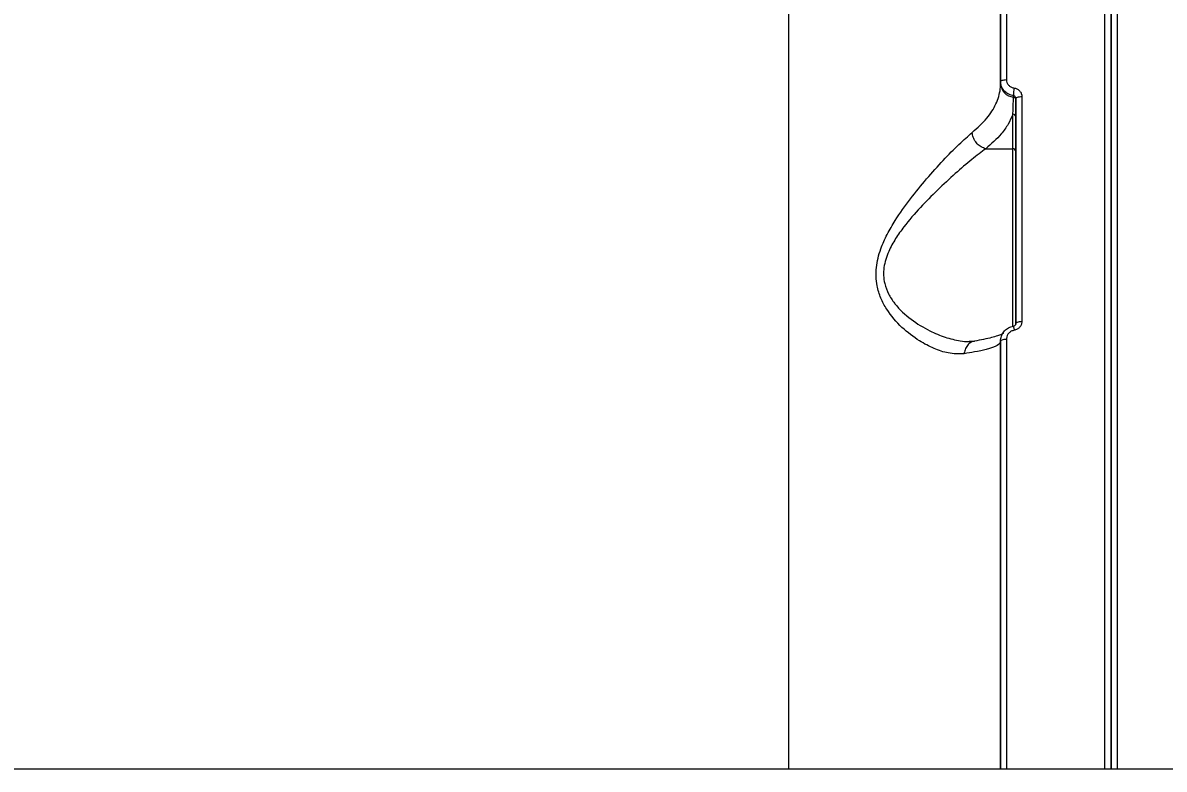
# Model space of a CAD drawing. Header units: millimetres. Extents: x -10881 to 8954, y -8695 to 5624.
# Drawn here: x -4691.9 to -4505.8, y 1703.8 to 1825.5 of the extents above; entities that cross this region are included whole.
import ezdxf

# ---------------------------------------------------------------- set-up
doc = ezdxf.new("R2010")
doc.units = ezdxf.units.MM
for name, color, linetype in [('DIKOM_ОБЪЕКТ', 7, 'Continuous'), ('DIKOM_РАЗМЕР_ЗОНА', 7, 'Continuous'), ('DIKOM_РАЗМЕР_ОБЪЕКТА', 7, 'Continuous')]:
    doc.layers.add(name, color=color, linetype=linetype)
doc.styles.add('style1', font='arial.ttf', dxfattribs={"width": 0.8})
doc.dimstyles.new('1-50', dxfattribs={"dimtxt": 300, "dimasz": 200, "dimexe": 100, "dimexo": 0, "dimgap": 100, "dimtad": 1, "dimtxsty": 'style1', "dimcen": 200, "dimclrd": 7, "dimclre": 7, "dimclrt": 7, "dimadec": 1, "dimazin": 2, "dimtfac": 1, "dimtmove": 0, "dimatfit": 2, "dimfxl": 0, "dimlwd": 25, "dimlwe": 18, "dimarcsym": 0})

# ---------------------------------------------------------------- blocks, each defined once
blk = doc.blocks.new('*D9')
at = {"layer": 'Defpoints', "color": 0, "transparency": 16777216}
for p in [(-9533.99, 4149), (-6877.05, 4149), (-2715.65, -5051.15)]:
    blk.add_point(p, dxfattribs=at)
at = {"layer": 'DIKOM_РАЗМЕР_ОБЪЕКТА', "color": 7, "lineweight": 18, "transparency": 16777216}
for p, q in [((-6877.05, 4149), (-9633.99, 4149)), ((-2715.65, -5051.15), (-9633.99, -5051.15))]:
    blk.add_line(p, q, dxfattribs=at)
at = {"layer": 'DIKOM_РАЗМЕР_ОБЪЕКТА', "color": 7, "lineweight": 25, "transparency": 16777216}
blk.add_line((-9533.99, -4851.15), (-9533.99, 3949), dxfattribs=at)
at = {"layer": 'DIKOM_РАЗМЕР_ОБЪЕКТА', "color": 7, "transparency": 16777216}
for points in [[(-9567.32, 3949), (-9500.66, 3949), (-9533.99, 4149)], [(-9567.32, -4851.15), (-9500.66, -4851.15), (-9533.99, -5051.15)]]:
    blk.add_solid(points, dxfattribs=at)
at = {"layer": 'DIKOM_РАЗМЕР_ОБЪЕКТА', "color": 7, "transparency": 16777216, "insert": (-9787.16, -451.07), "char_height": 300, "attachment_point": 5, "rotation": 90, "style": 'style1'}
blk.add_mtext('9200', dxfattribs=at)
blk = doc.blocks.new('*D10')
at = {"layer": 'Defpoints', "color": 0, "transparency": 16777216}
for p in [(-7152.73, 2730.8), (7385.22, 911.28), (7385.22, -7693.77)]:
    blk.add_point(p, dxfattribs=at)
at = {"layer": 'DIKOM_РАЗМЕР_ОБЪЕКТА', "color": 7, "lineweight": 18, "transparency": 16777216}
for p, q in [((-7152.73, 2730.8), (-7152.73, -7793.77)), ((7385.22, 911.28), (7385.22, -7793.77))]:
    blk.add_line(p, q, dxfattribs=at)
at = {"layer": 'DIKOM_РАЗМЕР_ОБЪЕКТА', "color": 7, "lineweight": 25, "transparency": 16777216}
blk.add_line((-6952.73, -7693.77), (7185.22, -7693.77), dxfattribs=at)
at = {"layer": 'DIKOM_РАЗМЕР_ОБЪЕКТА', "color": 7, "transparency": 16777216}
for points in [[(-6952.73, -7660.43), (-6952.73, -7727.1), (-7152.73, -7693.77)], [(7185.22, -7660.43), (7185.22, -7727.1), (7385.22, -7693.77)]]:
    blk.add_solid(points, dxfattribs=at)
at = {"layer": 'DIKOM_РАЗМЕР_ОБЪЕКТА', "color": 7, "transparency": 16777216, "insert": (116.24, -7440.59), "char_height": 300, "attachment_point": 5, "style": 'style1'}
blk.add_mtext('14500', dxfattribs=at)
blk = doc.blocks.new('*D11')
at = {"layer": 'Defpoints', "color": 0, "transparency": 16777216}
for p in [(-7028.45, 5624.13), (-10431.26, -7165.91), (-2784.83, -7165.91)]:
    blk.add_point(p, dxfattribs=at)
at = {"layer": 'DIKOM_РАЗМЕР_ЗОНА', "color": 7, "lineweight": 18, "transparency": 16777216}
for p, q in [((-7028.45, 5624.13), (-10531.26, 5624.13)), ((-2784.83, -7165.91), (-10531.26, -7165.91))]:
    blk.add_line(p, q, dxfattribs=at)
at = {"layer": 'DIKOM_РАЗМЕР_ЗОНА', "color": 7, "lineweight": 25, "transparency": 16777216}
blk.add_line((-10431.26, 5424.13), (-10431.26, -6965.91), dxfattribs=at)
at = {"layer": 'DIKOM_РАЗМЕР_ЗОНА', "color": 7, "transparency": 16777216}
for points in [[(-10464.6, 5424.13), (-10397.93, 5424.13), (-10431.26, 5624.13)], [(-10464.6, -6965.91), (-10397.93, -6965.91), (-10431.26, -7165.91)]]:
    blk.add_solid(points, dxfattribs=at)
at = {"layer": 'DIKOM_РАЗМЕР_ЗОНА', "color": 7, "transparency": 16777216, "insert": (-10684.43, -770.89), "char_height": 300, "attachment_point": 5, "rotation": 90, "style": 'style1'}
blk.add_mtext('12800', dxfattribs=at)
blk = doc.blocks.new('*D12')
at = {"layer": 'Defpoints', "color": 0, "transparency": 16777216}
for p in [(-9113.32, 3014.05), (8954.2, 2756.48), (8954.2, -8594.51)]:
    blk.add_point(p, dxfattribs=at)
at = {"layer": 'DIKOM_РАЗМЕР_ЗОНА', "color": 7, "lineweight": 18, "transparency": 16777216}
for p, q in [((-9113.32, 3014.05), (-9113.32, -8694.51)), ((8954.2, 2756.48), (8954.2, -8694.51))]:
    blk.add_line(p, q, dxfattribs=at)
at = {"layer": 'DIKOM_РАЗМЕР_ЗОНА', "color": 7, "lineweight": 25, "transparency": 16777216}
blk.add_line((-8913.32, -8594.51), (8754.2, -8594.51), dxfattribs=at)
at = {"layer": 'DIKOM_РАЗМЕР_ЗОНА', "color": 7, "transparency": 16777216}
for points in [[(-8913.32, -8561.18), (-8913.32, -8627.85), (-9113.32, -8594.51)], [(8754.2, -8561.18), (8754.2, -8627.85), (8954.2, -8594.51)]]:
    blk.add_solid(points, dxfattribs=at)
at = {"layer": 'DIKOM_РАЗМЕР_ЗОНА', "color": 7, "transparency": 16777216, "insert": (-79.56, -8341.34), "char_height": 300, "attachment_point": 5, "style": 'style1'}
blk.add_mtext('18000', dxfattribs=at)

msp = doc.modelspace()

# ---------------------------------------------------------------- linework, layer by layer
at = {"layer": 'DIKOM_ОБЪЕКТ', "color": 7, "linetype": 'Continuous', "lineweight": 15}
for p, q in [((-4532.513, 1815.612), (-4532.513, 1815.891)), ((-4530.43, 1813.376), (-4530.43, 1813.625)), ((-4530.013, 1813.144), (-4530.013, 1812.929)), ((-4530.013, 1812.929), (-4530.013, 1810.144)), ((-4530.013, 1812.929), (-4530.013, 1812.929)), ((-4530.513, 1804.967), (-4530.513, 1810.597)), ((-4530.013, 1810.144), (-4530.013, 1804.514)), ((-4534.918, 1804.967), (-4530.513, 1804.967)), ((-4530.013, 1776.492), (-4530.013, 1776.506)), ((-4530.013, 1776.492), (-4530.013, 1776.506)), ((-4537.655, 1773.547), (-4537.528, 1773.555)), ((-4532.513, 1773.622), (-4532.513, 1773.55)), ((-3761.35, 1703.825), (-6067.666, 1703.825))]:
    msp.add_line(p, q, dxfattribs=at)
at = {"layer": 'DIKOM_ОБЪЕКТ', "color": 7, "linetype": 'Continuous', "lineweight": 15, "flags": 128}
for points in [[(-4515.515, 1703.825), (-4515.515, 1710.908), (-4515.515, 1731.196), (-4515.515, 1751.384), (-4515.515, 1771.465), (-4515.515, 1791.433), (-4515.515, 1811.281), (-4515.515, 1831.005), (-4515.515, 1850.597), (-4515.515, 1870.052), (-4515.515, 1889.364), (-4515.515, 1908.528), (-4515.515, 1927.536), (-4515.515, 1946.385), (-4515.516, 1965.067), (-4515.516, 1983.578), (-4515.516, 2001.911), (-4515.516, 2020.062)], [(-4514.513, 2019.548), (-4514.513, 2001.412), (-4514.513, 1983.094), (-4514.513, 1964.599), (-4514.513, 1945.932), (-4514.513, 1927.099), (-4514.513, 1908.106), (-4514.513, 1888.958), (-4514.513, 1869.662), (-4514.513, 1850.223), (-4514.513, 1830.647), (-4514.513, 1810.939), (-4514.513, 1791.107), (-4514.513, 1771.156), (-4514.513, 1751.092), (-4514.513, 1730.921), (-4514.513, 1710.649), (-4514.513, 1703.825)], [(-4514.513, 1703.825), (-4514.513, 1710.649), (-4514.513, 1730.921), (-4514.513, 1751.092), (-4514.513, 1771.156), (-4514.513, 1791.107), (-4514.513, 1810.939), (-4514.513, 1830.647), (-4514.513, 1850.223), (-4514.513, 1869.662), (-4514.513, 1888.958), (-4514.513, 1908.106), (-4514.513, 1927.099), (-4514.513, 1945.932), (-4514.513, 1964.599), (-4514.513, 1983.094), (-4514.513, 2001.412), (-4514.513, 2019.548)], [(-4513.511, 2020.062), (-4513.511, 2001.911), (-4513.511, 1983.578), (-4513.511, 1965.067), (-4513.511, 1946.385), (-4513.511, 1927.536), (-4513.511, 1908.528), (-4513.511, 1889.364), (-4513.511, 1870.052), (-4513.511, 1850.597), (-4513.511, 1831.005), (-4513.511, 1811.281), (-4513.511, 1791.433), (-4513.511, 1771.465), (-4513.51, 1751.384), (-4513.51, 1731.196), (-4513.51, 1710.908), (-4513.51, 1703.825)], [(-4567.015, 1703.825), (-4567.015, 1709.946), (-4567.015, 1729.994), (-4567.015, 1749.936), (-4567.015, 1769.765), (-4567.015, 1789.476), (-4567.015, 1809.062), (-4567.015, 1828.517), (-4567.015, 1847.835), (-4567.015, 1867.01), (-4567.016, 1886.035), (-4567.016, 1904.904), (-4567.016, 1923.612), (-4567.016, 1942.153)], [(-4532.513, 1815.891), (-4532.513, 1828.771), (-4532.513, 1841.595), (-4532.513, 1854.362), (-4532.513, 1867.07), (-4532.513, 1879.717), (-4532.513, 1892.301), (-4532.513, 1904.822), (-4532.513, 1917.277)], [(-4532.513, 1917.203), (-4532.513, 1904.723), (-4532.513, 1892.178), (-4532.513, 1879.568), (-4532.513, 1866.896), (-4532.513, 1854.162), (-4532.513, 1841.369), (-4532.513, 1828.519), (-4532.513, 1815.612)], [(-4531.554, 1917.706), (-4531.554, 1905.241), (-4531.554, 1892.71), (-4531.554, 1880.115), (-4531.554, 1867.458), (-4531.554, 1854.74), (-4531.554, 1841.962), (-4531.554, 1829.127), (-4531.554, 1816.236)], [(-4532.513, 1815.891), (-4532.495, 1815.957), (-4532.441, 1816.02), (-4532.353, 1816.079), (-4532.234, 1816.13), (-4532.089, 1816.173), (-4531.924, 1816.206), (-4531.743, 1816.227), (-4531.554, 1816.236)], [(-4530.013, 1813.144), (-4529.995, 1813.21), (-4529.94, 1813.273), (-4529.852, 1813.331), (-4529.732, 1813.383), (-4529.586, 1813.426), (-4529.419, 1813.458), (-4529.238, 1813.479), (-4529.048, 1813.488)], [(-4530.013, 1776.506), (-4530.013, 1781.108), (-4530.013, 1785.704), (-4530.013, 1790.293), (-4530.013, 1794.876), (-4530.013, 1799.453), (-4530.013, 1804.023), (-4530.013, 1808.587), (-4530.013, 1813.144)], [(-4529.048, 1813.488), (-4529.048, 1808.927), (-4529.048, 1804.359), (-4529.048, 1799.785), (-4529.048, 1795.205), (-4529.048, 1790.618), (-4529.048, 1786.024), (-4529.048, 1781.425), (-4529.048, 1776.819)], [(-4530.513, 1775.966), (-4530.513, 1776.781), (-4530.513, 1778.366), (-4530.513, 1780.205), (-4530.513, 1782.257), (-4530.513, 1784.478), (-4530.513, 1786.82), (-4530.513, 1789.232), (-4530.513, 1791.661), (-4530.513, 1794.055), (-4530.513, 1796.362), (-4530.513, 1798.533), (-4530.513, 1800.519), (-4530.513, 1802.278), (-4530.513, 1803.771), (-4530.513, 1804.967)], [(-4530.013, 1804.514), (-4530.013, 1803.281), (-4530.013, 1801.728), (-4530.013, 1799.893), (-4530.013, 1797.82), (-4530.013, 1795.56), (-4530.013, 1793.166), (-4530.013, 1790.696), (-4530.013, 1788.211), (-4530.013, 1785.77), (-4530.013, 1783.433), (-4530.013, 1781.255), (-4530.013, 1779.29), (-4530.013, 1777.584), (-4530.013, 1776.382)], [(-4530.013, 1785.708), (-4530.013, 1786.222), (-4530.013, 1787.046), (-4530.013, 1788.113), (-4530.013, 1789.336), (-4530.013, 1790.617), (-4530.013, 1791.851), (-4530.013, 1792.939), (-4530.013, 1793.792), (-4530.013, 1794.342), (-4530.013, 1794.544), (-4530.013, 1794.381), (-4530.013, 1793.866), (-4530.013, 1793.042), (-4530.013, 1791.976), (-4530.013, 1790.752), (-4530.013, 1789.472), (-4530.013, 1788.237), (-4530.013, 1787.149), (-4530.013, 1786.296), (-4530.013, 1785.746), (-4530.013, 1785.545), (-4530.013, 1785.708)], [(-4514.513, 1785.544), (-4514.513, 1785.545), (-4514.513, 1785.746), (-4514.513, 1786.296), (-4514.513, 1787.149), (-4514.513, 1788.237), (-4514.513, 1789.472), (-4514.513, 1790.752), (-4514.513, 1791.976), (-4514.513, 1793.042), (-4514.513, 1793.866), (-4514.513, 1794.381), (-4514.513, 1794.544)], [(-4514.513, 1794.381), (-4514.513, 1793.866), (-4514.513, 1793.042), (-4514.513, 1791.976), (-4514.513, 1790.752), (-4514.513, 1789.472), (-4514.513, 1788.237), (-4514.513, 1787.149), (-4514.513, 1786.296), (-4514.513, 1785.746), (-4514.513, 1785.545), (-4514.513, 1785.708), (-4514.513, 1786.222), (-4514.513, 1787.046), (-4514.513, 1788.113), (-4514.513, 1789.336), (-4514.513, 1790.617), (-4514.513, 1791.851), (-4514.513, 1792.939), (-4514.513, 1793.792), (-4514.513, 1794.342), (-4514.513, 1794.544), (-4514.513, 1794.381)], [(-4530.43, 1776.045), (-4530.428, 1776.048), (-4530.421, 1776.024), (-4530.41, 1775.972), (-4530.394, 1775.894), (-4530.375, 1775.792), (-4530.352, 1775.669), (-4530.327, 1775.529), (-4530.3, 1775.376)], [(-4530.013, 1776.506), (-4529.995, 1776.566), (-4529.94, 1776.623), (-4529.852, 1776.677), (-4529.732, 1776.724), (-4529.586, 1776.763), (-4529.419, 1776.792), (-4529.238, 1776.811), (-4529.048, 1776.819)], [(-4532.513, 1773.622), (-4532.495, 1773.681), (-4532.441, 1773.738), (-4532.353, 1773.79), (-4532.234, 1773.837), (-4532.089, 1773.876), (-4531.924, 1773.905), (-4531.743, 1773.924), (-4531.553, 1773.932)], [(-4532.513, 1703.825), (-4532.513, 1707.366), (-4532.513, 1720.705), (-4532.513, 1734.002), (-4532.513, 1747.255), (-4532.513, 1760.462), (-4532.513, 1773.622)], [(-4532.513, 1773.55), (-4532.513, 1760.365), (-4532.513, 1747.131), (-4532.513, 1733.852), (-4532.513, 1720.529), (-4532.513, 1707.163), (-4532.513, 1703.825)], [(-4531.553, 1773.932), (-4531.553, 1760.762), (-4531.553, 1747.544), (-4531.553, 1734.28), (-4531.553, 1720.972), (-4531.553, 1707.622), (-4531.553, 1703.825)], [(-4514.513, 1749.639), (-4514.513, 1750.003), (-4514.513, 1750.51), (-4514.513, 1750.663)], [(-4514.513, 1731.663), (-4514.513, 1731.792), (-4514.513, 1732.278), (-4514.513, 1733.108), (-4514.513, 1734.247), (-4514.513, 1735.649), (-4514.513, 1737.256), (-4514.513, 1739.002), (-4514.513, 1740.817), (-4514.513, 1742.625), (-4514.513, 1744.353), (-4514.513, 1745.93), (-4514.513, 1747.291), (-4514.513, 1748.381), (-4514.513, 1749.155), (-4514.513, 1749.582), (-4514.513, 1749.663)], [(-4514.513, 1731.695), (-4514.513, 1719.074), (-4514.513, 1703.825)], [(-4514.513, 1730.663), (-4514.513, 1730.724), (-4514.513, 1731.113), (-4514.513, 1731.595)]]:
    msp.add_lwpolyline(points, dxfattribs=at)
at = {"layer": 'DIKOM_ОБЪЕКТ', "color": 7, "linetype": 'Continuous', "lineweight": 15}
for centre, radius, start, end in [((-4530.169, 1815.707), 2.345, 182.32949, 263.63087), ((-4523.317, 1813.509), 7.114, 169.02906, 179.07308), ((-4530.482, 1812.91), 0.469, 2.32949, 83.63087), ((-4530.491, 1810.119), 0.478, 2.93015, 92.65719), ((-4530.491, 1804.489), 0.478, 2.92904, 92.65726)]:
    msp.add_arc(centre, radius, start, end, dxfattribs=at)
for points, knots in [([(-4576.068, 1949.996), (-4583.215, 1949.328), (-4597.533, 1947.99), (-4618.126, 1945.256), (-4637.893, 1942.068), (-4657.479, 1938.3), (-4677.365, 1933.809), (-4695.147, 1929.13), (-4710.286, 1924.65), (-4722.956, 1920.552), (-4735.331, 1916.192), (-4746.621, 1911.868), (-4756.856, 1907.649), (-4766.11, 1903.579), (-4775.121, 1899.353), (-4785.861, 1893.984), (-4798.368, 1887.172), (-4812.229, 1878.734), (-4824.667, 1870.221), (-4835.538, 1861.909), (-4844.67, 1854.161), (-4852.836, 1846.473), (-4860.11, 1838.876), (-4867.504, 1830.246), (-4874.733, 1820.525), (-4881.057, 1810.32), (-4886.032, 1800.573), (-4889.724, 1791.658), (-4892.539, 1782.965), (-4894.594, 1774.51), (-4896.009, 1765.048), (-4896.694, 1758.138), (-4896.488, 1754.081), (-4896.476, 1753.829)], [0, 0, 0, 0, 0.0404234, 0.0809794, 0.1182636, 0.1556516, 0.1972426, 0.2389778, 0.2666326, 0.2942873, 0.3221123, 0.3499373, 0.3724264, 0.3949155, 0.4174958, 0.440076, 0.4779797, 0.5184349, 0.5590224, 0.5925712, 0.6261951, 0.6564233, 0.6867064, 0.7171402, 0.7576621, 0.7983163, 0.8319195, 0.8655979, 0.8958744, 0.9262057, 0.9566877, 0.9973108, 1, 1, 1, 1]), ([(-4531.554, 1816.236), (-4531.537, 1816.078), (-4531.504, 1815.76), (-4531.244, 1815.341), (-4530.862, 1815.027), (-4530.519, 1814.898), (-4530.327, 1814.868), (-4530.301, 1814.863)], [0, 0, 0, 0, 0.240665, 0.4814361, 0.721633, 0.9612014, 1, 1, 1, 1]), ([(-4537.133, 1807.633), (-4536.291, 1808.392), (-4534.639, 1809.88), (-4533.158, 1812.276), (-4532.566, 1814.193), (-4532.524, 1815.314), (-4532.513, 1815.612)], [0, 0, 0, 0, 0.3028924, 0.5944611, 0.8920287, 1, 1, 1, 1]), ([(-4530.43, 1813.625), (-4530.474, 1813.632), (-4530.793, 1813.684), (-4531.364, 1813.899), (-4531.998, 1814.418), (-4532.43, 1815.109), (-4532.485, 1815.63), (-4532.513, 1815.891)], [0, 0, 0, 0, 0.0387882, 0.2783653, 0.5186336, 0.7594353, 1, 1, 1, 1]), ([(-4530.301, 1814.863), (-4530.274, 1814.859), (-4530.083, 1814.828), (-4529.739, 1814.7), (-4529.357, 1814.385), (-4529.097, 1813.964), (-4529.064, 1813.647), (-4529.048, 1813.488)], [0, 0, 0, 0, 0.0385716, 0.2780899, 0.5183557, 0.7592314, 1, 1, 1, 1]), ([(-4530.513, 1810.597), (-4530.505, 1810.738), (-4530.465, 1811.443), (-4530.434, 1812.384), (-4530.431, 1813.162), (-4530.43, 1813.376)], [0, 0, 0, 0, 0.15331271, 0.76657939, 1, 1, 1, 1]), ([(-4530.013, 1813.144), (-4530.018, 1813.201), (-4530.029, 1813.314), (-4530.115, 1813.462), (-4530.243, 1813.571), (-4530.357, 1813.614), (-4530.421, 1813.623), (-4530.43, 1813.625)], [0, 0, 0, 0, 0.2442311, 0.4858979, 0.7246337, 0.9617552, 1, 1, 1, 1]), ([(-4530.513, 1810.597), (-4530.748, 1810.056), (-4531.22, 1808.968), (-4532.569, 1807.06), (-4534.025, 1805.762), (-4534.918, 1804.967)], [0, 0, 0, 0, 0.2774665, 0.5572993, 1, 1, 1, 1]), ([(-4538.452, 1771.552), (-4539.304, 1771.529), (-4540.857, 1771.487), (-4543.364, 1772.334), (-4545.917, 1773.676), (-4548.639, 1775.72), (-4550.786, 1778.183), (-4552.083, 1780.589), (-4552.801, 1782.846), (-4552.913, 1785.623), (-4552.181, 1788.499), (-4551.035, 1791.039), (-4549.423, 1793.792), (-4547.241, 1796.849), (-4544.537, 1800.124), (-4541.845, 1803.122), (-4539.28, 1805.755), (-4537.836, 1807.018), (-4537.133, 1807.633)], [0, 0, 0, 0, 0.07854954, 0.14305895, 0.20760291, 0.28721523, 0.36654972, 0.40575291, 0.4448517, 0.49744438, 0.54969085, 0.59227066, 0.63493748, 0.7072962, 0.77972945, 0.85448449, 0.92914079, 1, 1, 1, 1]), ([(-4534.925, 1804.968), (-4535.173, 1805.048), (-4535.671, 1805.21), (-4536.333, 1805.749), (-4536.836, 1806.436), (-4537.062, 1807.055), (-4537.123, 1807.454), (-4537.13, 1807.591), (-4537.133, 1807.633)], [0, 0, 0, 0, 0.2204855, 0.440971, 0.6614568, 0.8819434, 0.9635568, 1, 1, 1, 1]), ([(-4534.925, 1804.968), (-4534.925, 1804.967), (-4535.279, 1804.718), (-4536.021, 1804.168), (-4537.646, 1802.877), (-4539.906, 1800.939), (-4542.754, 1798.304), (-4545.617, 1795.416), (-4547.934, 1792.762), (-4549.666, 1790.332), (-4550.661, 1788.541), (-4551.268, 1786.934), (-4551.564, 1785.608), (-4551.627, 1784.272), (-4551.418, 1782.801), (-4550.82, 1781.251), (-4550.148, 1780.23), (-4548.989, 1778.749), (-4547.106, 1777.033), (-4544.261, 1775.315), (-4541.536, 1774.178), (-4539.412, 1773.689), (-4538.12, 1773.519), (-4537.664, 1773.547), (-4537.655, 1773.547)], [0, 0, 0, 0, 0.0000336, 0.0374915, 0.0753173, 0.1540306, 0.2349827, 0.3104933, 0.387661, 0.4304508, 0.4741832, 0.4994211, 0.5252951, 0.5502327, 0.5761029, 0.6130883, 0.6517306, 0.6537075, 0.7349908, 0.8196504, 0.8879604, 0.9574424, 0.9991523, 1, 1, 1, 1]), ([(-4534.918, 1804.967), (-4534.919, 1804.967), (-4534.922, 1804.967), (-4534.924, 1804.968), (-4534.925, 1804.968)], [0, 0, 0, 0, 0.6968069, 1, 1, 1, 1]), ([(-4532.513, 1773.622), (-4532.511, 1773.684), (-4532.503, 1774.019), (-4532.348, 1774.618), (-4531.89, 1775.306), (-4531.232, 1775.83), (-4530.697, 1775.973), (-4530.43, 1776.045)], [0, 0, 0, 0, 0.0547627, 0.2944094, 0.5301252, 0.7646885, 1, 1, 1, 1]), ([(-4530.3, 1775.376), (-4530.462, 1775.333), (-4530.784, 1775.247), (-4531.18, 1774.934), (-4531.455, 1774.524), (-4531.548, 1774.168), (-4531.553, 1773.969), (-4531.553, 1773.932)], [0, 0, 0, 0, 0.2340719, 0.4679654, 0.7039629, 0.944859, 1, 1, 1, 1]), ([(-4530.43, 1776.045), (-4530.376, 1776.059), (-4530.266, 1776.088), (-4530.134, 1776.19), (-4530.045, 1776.321), (-4530.015, 1776.432), (-4530.013, 1776.494), (-4530.013, 1776.506)], [0, 0, 0, 0, 0.21786195, 0.44358903, 0.68359884, 0.93977254, 1, 1, 1, 1]), ([(-4529.048, 1776.819), (-4529.048, 1776.782), (-4529.053, 1776.582), (-4529.147, 1776.226), (-4529.422, 1775.817), (-4529.817, 1775.505), (-4530.139, 1775.419), (-4530.3, 1775.376)], [0, 0, 0, 0, 0.0557734, 0.2968037, 0.5326623, 0.7662387, 1, 1, 1, 1]), ([(-4536.767, 1773.566), (-4536.858, 1773.558), (-4537.187, 1773.528), (-4537.688, 1773.189), (-4538.177, 1772.598), (-4538.375, 1772.041), (-4538.437, 1771.686), (-4538.447, 1771.599), (-4538.452, 1771.552)], [0, 0, 0, 0, 0.1023599, 0.3729471, 0.6435347, 0.9141232, 0.954479, 1, 1, 1, 1]), ([(-4532.513, 1773.55), (-4532.623, 1773.335), (-4532.845, 1772.898), (-4534.503, 1772.323), (-4536.483, 1771.874), (-4537.881, 1771.646), (-4538.452, 1771.552)], [0, 0, 0, 0, 0.30725845, 0.62331842, 0.84635295, 1, 1, 1, 1]), ([(-4536.783, 1773.607), (-4537.008, 1773.557), (-4537.267, 1773.5), (-4537.608, 1773.536), (-4537.652, 1773.541)], [0, 0, 0, 0, 0.8723376, 1, 1, 1, 1]), ([(-4531.999, 1774.896), (-4532.015, 1774.885), (-4532.051, 1774.86), (-4532.398, 1774.69), (-4533.017, 1774.462), (-4533.973, 1774.185), (-4535.206, 1773.892), (-4536.258, 1773.698), (-4536.773, 1773.603)], [0, 0, 0, 0, 0.118986, 0.265148, 0.4319482, 0.616021, 0.8121714, 1, 1, 1, 1])]:
    msp.add_open_spline(points, degree=3, knots=knots, dxfattribs=at)

# ---------------------------------------------------------------- dimensions: what is measured, and where the dimension line sits
at = {"layer": 'DIKOM_РАЗМЕР_ЗОНА'}
dim = msp.add_linear_dim(base=(-10431.262, -7165.906), p1=(-7028.448, 5624.134), p2=(-2784.833, -7165.906), angle=90, text='12800', dimstyle='1-50', dxfattribs=at)
dim.commit()
dim.dimension.update_dxf_attribs({"geometry": '*D11', "text_midpoint": (-10431.262, -770.886), "dimtype": 160})
dim = msp.add_linear_dim(base=(8954.2, -8594.513), p1=(-9113.319, 3014.045), p2=(8954.2, 2756.48), text='18000', dimstyle='1-50', dxfattribs=at)
dim.commit()
dim.dimension.update_dxf_attribs({"geometry": '*D12', "text_midpoint": (-79.559, -8594.513), "dimtype": 160})
at = {"layer": 'DIKOM_РАЗМЕР_ОБЪЕКТА'}
dim = msp.add_linear_dim(base=(-9533.989, 4149.001), p1=(-2715.652, -5051.147), p2=(-6877.054, 4149.001), angle=90, text='9200', dimstyle='1-50', dxfattribs=at)
dim.commit()
dim.dimension.update_dxf_attribs({"geometry": '*D9', "text_midpoint": (-9533.989, -451.073), "dimtype": 160})
dim = msp.add_linear_dim(base=(7385.217, -7693.766), p1=(-7152.73, 2730.795), p2=(7385.217, 911.281), text='14500', dimstyle='1-50', dxfattribs=at)
dim.commit()
dim.dimension.update_dxf_attribs({"geometry": '*D10', "text_midpoint": (116.244, -7693.766), "dimtype": 160})

doc.saveas('drawing.dxf')
